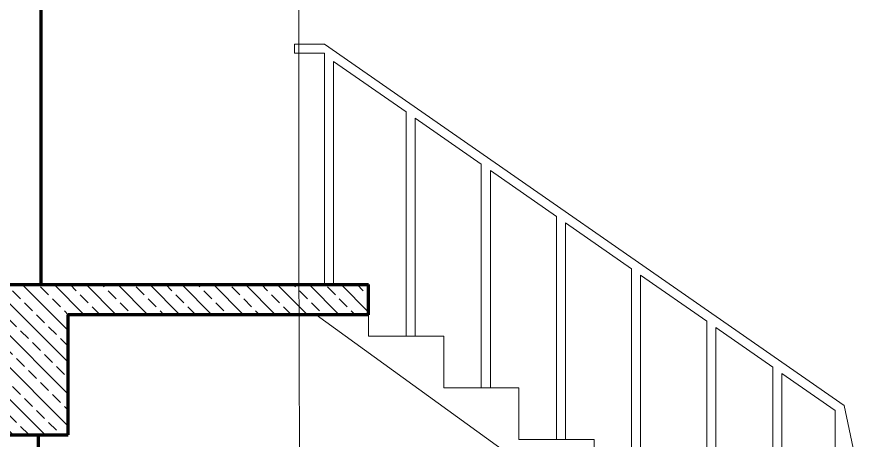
# Model space of a CAD drawing. Header units: millimetres. Extents: x 35860 to 71103, y -11298 to -8385.
# Drawn here: x 39360.2 to 39430.8, y -9299.6 to -9264.5 of the extents above; entities that cross this region are included whole.
import ezdxf

# ---------------------------------------------------------------- set-up
doc = ezdxf.new("R2010")
doc.units = ezdxf.units.MM
doc.header["$MEASUREMENT"] = 0
doc.layers.get('0').update_dxf_attribs({"lineweight": 15})
for name, color, linetype, lineweight in [('02', 2, 'Continuous', 20), ('07', 3, 'Continuous', 70), ('Merd&Balkon', 40, 'Continuous', 20)]:
    doc.layers.add(name, color=color, linetype=linetype, lineweight=lineweight)

msp = doc.modelspace()

# ---------------------------------------------------------------- hatches: boundary and pattern name
h = msp.add_hatch()
h.set_pattern_fill('ANSI33', color=256, scale=7.5, style=0)
h.set_pattern_definition([(135, (52505.0171, -6929.5944), (1.32582521, 1.32582521), []), (135, (52503.6913, -6929.5944), (1.32582521, 1.32582521), [0.9375, -0.46875])])
h.paths.add_polyline_path([(39358.159, -9289.226), (39285.659, -9289.226), (39285.659, -9299.226), (39279.409, -9299.226), (39279.409, -9286.726), (39279.409, -9276.726), (39241.909, -9276.726), (39241.909, -9274.226), (39279.409, -9274.226), (39284.409, -9274.226), (39284.409, -9286.726), (39389.409, -9286.726), (39389.409, -9289.226), (39364.409, -9289.226), (39364.409, -9299.226), (39358.159, -9299.226)])

# ---------------------------------------------------------------- linework, layer by layer
for q in [(39383.61, -9195.592), (39384.273, -9560.16)]:
    msp.add_line((39383.61, -9283.507), q)
at = {"layer": '02'}
for p, q in [((39385.742, -9266.726), (39383.242, -9266.726)), ((39383.242, -9266.726), (39383.242, -9267.476)), ((39428.957, -9296.792), (39385.742, -9266.726)), ((39383.242, -9267.476), (39385.742, -9267.476)), ((39385.742, -9286.726), (39385.742, -9267.476)), ((39386.492, -9286.726), (39386.492, -9268.162)), ((39392.534, -9272.365), (39386.492, -9268.162)), ((39392.534, -9291.021), (39392.534, -9272.365)), ((39392.534, -9282.431), (39392.534, -9272.365)), ((39393.284, -9291.021), (39393.284, -9272.887)), ((39398.784, -9276.713), (39393.284, -9272.887)), ((39393.284, -9282.431), (39393.284, -9272.887)), ((39398.784, -9295.317), (39398.784, -9276.713)), ((39399.534, -9295.317), (39399.534, -9277.235)), ((39405.034, -9281.062), (39399.534, -9277.235)), ((39405.034, -9299.612), (39405.034, -9281.062)), ((39405.784, -9299.612), (39405.784, -9281.584)), ((39411.284, -9285.41), (39405.784, -9281.584)), ((39411.284, -9303.907), (39411.284, -9285.41)), ((39412.034, -9303.907), (39412.034, -9285.932)), ((39417.534, -9289.759), (39412.034, -9285.932)), ((39417.534, -9308.202), (39417.534, -9289.759)), ((39418.284, -9308.202), (39418.284, -9290.28)), ((39423.034, -9293.585), (39418.284, -9290.28)), ((39423.034, -9310.278), (39423.034, -9293.585)), ((39428.207, -9297.184), (39423.784, -9294.107)), ((39423.784, -9309.757), (39423.784, -9294.107)), ((39428.957, -9296.792), (39430.784, -9305.411)), ((39428.207, -9306.681), (39428.207, -9297.184))]:
    msp.add_line(p, q, dxfattribs=at)
at = {"layer": '07'}
for p, q in [((39362.16, -9286.726), (39362.16, -9234.707)), ((39284.409, -9286.726), (39389.409, -9286.726)), ((39389.409, -9289.226), (39389.409, -9286.726)), ((39364.409, -9299.226), (39364.409, -9289.226)), ((39389.409, -9289.226), (39364.409, -9289.226)), ((39358.159, -9299.226), (39364.409, -9299.226)), ((39361.909, -9299.226), (39361.909, -9355.476))]:
    msp.add_line(p, q, dxfattribs=at)
at = {"layer": 'Merd&Balkon'}
for p, q in [((39418.496, -9313.433), (39385.047, -9289.226)), ((39389.409, -9289.226), (39389.409, -9291.021)), ((39389.409, -9291.021), (39395.659, -9291.021)), ((39395.659, -9291.021), (39395.659, -9295.317)), ((39395.659, -9295.317), (39401.909, -9295.317)), ((39401.909, -9295.317), (39401.909, -9299.612)), ((39401.909, -9299.612), (39408.159, -9299.612)), ((39408.159, -9299.612), (39408.159, -9303.907))]:
    msp.add_line(p, q, dxfattribs=at)

doc.saveas('drawing.dxf')
